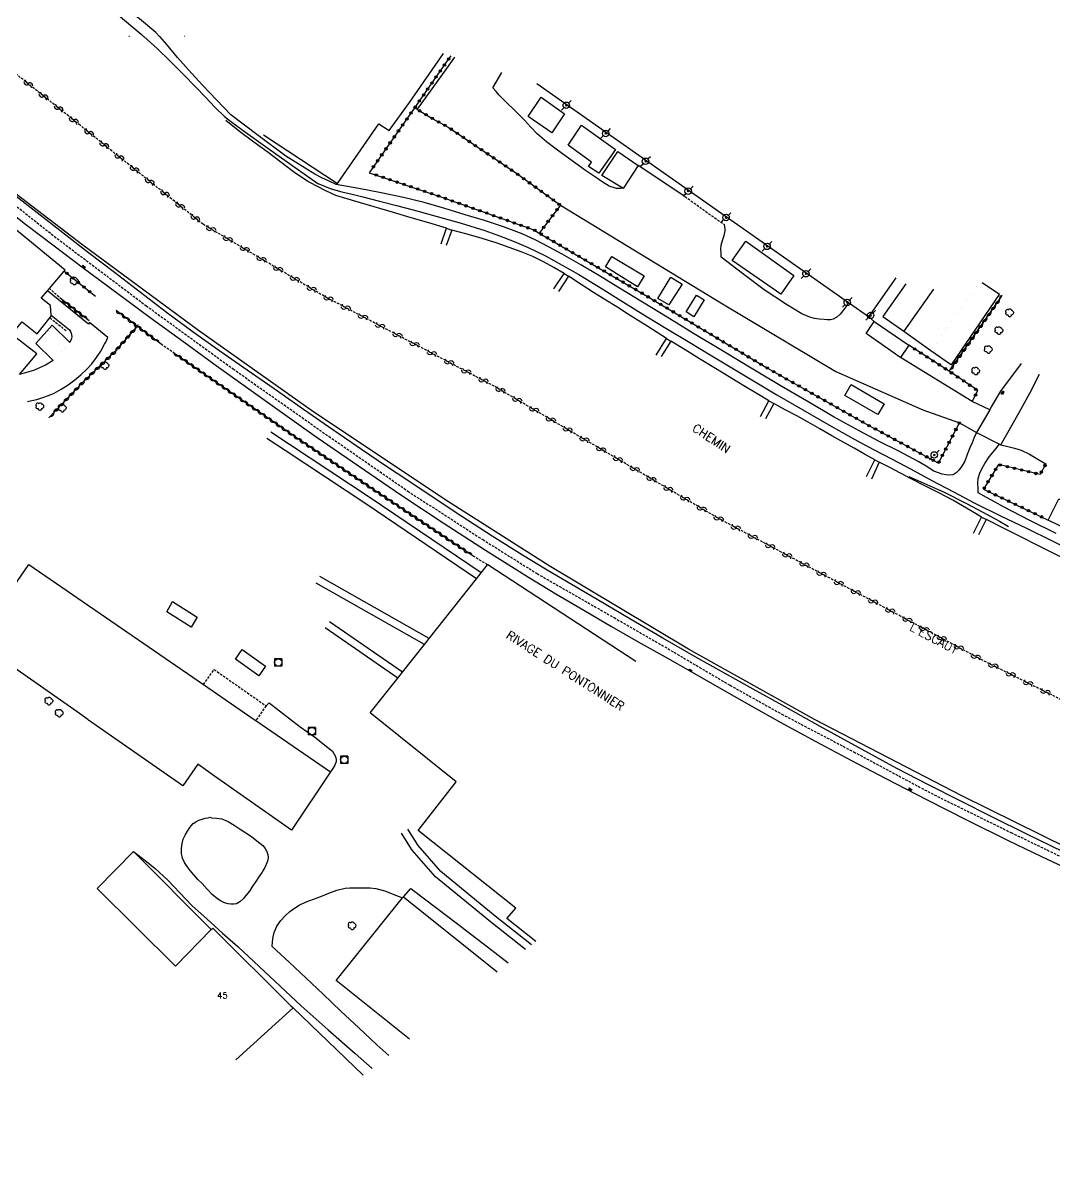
# Model space of a CAD drawing. Header units: millimetres. Extents: x 81006 to 82001, y 143028 to 144000.
# Drawn here: x 81597.7 to 81809.5, y 143440.1 to 143673.8 of the extents above; entities that cross this region are included whole.
import ezdxf
from ezdxf.enums import TextEntityAlignment as Align

# ---------------------------------------------------------------- set-up
doc = ezdxf.new("R2010")
doc.units = ezdxf.units.MM
doc.linetypes.add('DASHED', pattern=[0.75, 0.5, -0.25])
doc.layers.get('0').update_dxf_attribs({"linetype": 'CONTINUOUS'})
for name, color, linetype in [('W0001', 6, 'DASHED'), ('W0006', 2, 'CONTINUOUS'), ('W0008', 7, 'CONTINUOUS'), ('W0010', 4, 'CONTINUOUS'), ('W0017', 7, 'CONTINUOUS'), ('W0071', 7, 'CONTINUOUS'), ('W0101', 7, 'CONTINUOUS'), ('W0104', 1, 'CONTINUOUS'), ('W0105', 7, 'CONTINUOUS'), ('W0112', 1, 'DASHED'), ('W0300', 7, 'CONTINUOUS'), ('W0310', 3, 'CONTINUOUS'), ('W0323', 7, 'CONTINUOUS'), ('W0401', 7, 'CONTINUOUS'), ('W0420', 7, 'CONTINUOUS'), ('W0473', 7, 'CONTINUOUS'), ('W0500', 5, 'DASHED'), ('W0510', 5, 'CONTINUOUS'), ('W0511', 5, 'CONTINUOUS'), ('W0700', 7, 'CONTINUOUS'), ('W0985', 4, 'CONTINUOUS'), ('W0989', 7, 'CONTINUOUS'), ('W0991', 7, 'CONTINUOUS'), ('W1102', 7, 'CONTINUOUS')]:
    doc.layers.add(name, color=color, linetype=linetype)
doc.styles.get("Standard").update_dxf_attribs({"font": 'romans.shx', "width": 0.85})

# ---------------------------------------------------------------- blocks, each defined once
blk = doc.blocks.new('T401')
for p, q in [((-0.3, 0.3), (0, 0.3)), ((-0.3, -0.25), (-0.3, 0.3)), ((-0.3, 0.15), (0, 0.15)), ((-0.3, 0), (0, 0)), ((0, 0.3), (0, -0.25)), ((-0.3, -0.15), (0, -0.15)), ((-0.3, -0.25), (-0.3, -0.3)), ((-0.3, -0.3), (0, -0.3)), ((0, -0.3), (0, -0.25))]:
    blk.add_line(p, q)
blk = doc.blocks.new('T473')
for p, q in [((-0.166667, 0.166667), (0.166667, -0.166667)), ((-0.166667, -0.166667), (0.166667, 0.166667)), ((0.500001, 0.500001), (1.000002, 1.000002)), ((-1.000002, -1.000002), (-0.500001, -0.500001))]:
    blk.add_line(p, q)
blk.add_ellipse((0, 0), major_axis=(0.471405, 0.471405), ratio=1, start_param=5.4977871438, end_param=11.780972451)
blk = doc.blocks.new('T300')
for p, q in [((-0.8, 0.51), (-0.86, 0.34)), ((-0.86, 0.34), (-0.86, 0.17)), ((-0.86, 0.17), (-0.74, 0.06)), ((-0.69, 0.63), (-0.8, 0.51)), ((-0.8, -0.06), (-0.74, 0.06)), ((-0.74, 0.06), (-0.69, 0.11)), ((-0.57, 0.69), (-0.69, 0.63)), ((-0.46, 0.69), (-0.57, 0.69)), ((-0.29, 0.63), (-0.46, 0.69)), ((-0.29, 0.63), (-0.17, 0.74)), ((-0.23, 0.57), (-0.29, 0.63)), ((-0.17, 0.74), (-0.06, 0.8)), ((-0.06, 0.8), (0.06, 0.8)), ((0.06, 0.8), (0.23, 0.74)), ((0.23, 0.74), (0.34, 0.63)), ((0.34, 0.63), (0.4, 0.51)), ((0.46, 0.46), (0.34, 0.46)), ((0.4, 0.51), (0.4, 0.46)), ((0.57, 0.4), (0.46, 0.46)), ((0.57, 0.4), (0.69, 0.29)), ((0.69, 0.29), (0.74, 0.17)), ((0.74, 0.06), (0.69, -0.17)), ((0.74, 0.17), (0.74, 0.06)), ((-0.8, -0.17), (-0.8, -0.06)), ((-0.8, -0.23), (-0.8, -0.17)), ((-0.74, -0.34), (-0.8, -0.23)), ((-0.69, -0.4), (-0.74, -0.34)), ((-0.51, -0.46), (-0.69, -0.4)), ((-0.4, -0.46), (-0.51, -0.46)), ((-0.4, -0.46), (-0.34, -0.46)), ((-0.34, -0.46), (-0.34, -0.4)), ((-0.34, -0.51), (-0.34, -0.46)), ((-0.29, -0.63), (-0.34, -0.51)), ((-0.17, -0.74), (-0.29, -0.63)), ((-0.06, -0.8), (-0.17, -0.74)), ((0.06, -0.8), (-0.06, -0.8)), ((0.17, -0.74), (0.06, -0.8)), ((0.23, -0.69), (0.17, -0.74)), ((0.29, -0.46), (0.23, -0.46)), ((0.29, -0.63), (0.23, -0.69)), ((0.46, -0.4), (0.29, -0.46)), ((0.34, -0.51), (0.29, -0.63)), ((0.34, -0.51), (0.34, -0.46)), ((0.57, -0.34), (0.46, -0.4)), ((0.63, -0.29), (0.57, -0.34)), ((0.69, -0.17), (0.63, -0.29))]:
    blk.add_line(p, q)
blk = doc.blocks.new('t310o')
at = {"color": 0, "linetype": 'Continuous'}
for centre, start, end in [((-0.5, 0.38), 216.8699, 323.1304), ((0.5, -0.37), 36.8699, 143.1303)]:
    blk.add_arc(centre, 0.625, start, end, dxfattribs=at)
blk = doc.blocks.new('t323o')
at = {"color": 0, "linetype": 'Continuous'}
for radius in [0.25, 0.15]:
    blk.add_circle((0, 0), radius, dxfattribs=at)
blk = doc.blocks.new('t500o')
at = {"color": 0, "linetype": 'Continuous'}
for centre, start, end in [((-0.5, 0.625), 216.8699, 323.1301), ((0.5, -0.125), 36.8699, 143.1301), ((0.5, -0.625), 36.8699, 143.1301), ((-0.5, 0.125), 216.8699, 323.1301)]:
    blk.add_arc(centre, 0.625, start, end, dxfattribs=at)
blk = doc.blocks.new('T420')
for p, q in [((0.75, 0.75), (-0.75, 0.75)), ((-0.75, 0.75), (-0.75, -0.75)), ((0.75, 0.75), (0.75, -0.75)), ((0.75, -0.75), (-0.75, -0.75))]:
    blk.add_line(p, q)
blk.add_ellipse((0, 0), major_axis=(-0.53, 0.53), ratio=1, start_param=3.926991, end_param=10.210176)

msp = doc.modelspace()

# ---------------------------------------------------------------- linework, layer by layer
at = {"layer": 'W0001'}
msp.add_lwpolyline([(81554.17, 143671), (81566.82, 143659.95), (81584.17, 143645.8), (81604.16, 143629.92), (81623.02, 143615.66), (81640.88, 143602.67), (81660.51, 143588.82), (81676.76, 143577.55), (81692.14, 143567.6), (81703.32, 143560.6), (81719.11, 143551.55), (81729.51, 143545.57), (81742.94, 143537.65), (81753.54, 143531.73), (81768.34, 143523.97), (81784.87, 143515.13), (81800.62, 143507.4), (81822.78, 143496.7)], dxfattribs=at)
at = {"layer": 'W0006'}
msp.add_lwpolyline([(81784.7, 143619.05), (81778.59, 143610.4)], dxfattribs=at)
at = {"layer": 'W0006', "const_width": 0.003}
for points in [[(81784.2, 143606.45), (81794.02, 143620.34)], [(81607.34, 143608.11), (81603.96, 143604.4)]]:
    msp.add_lwpolyline(points, dxfattribs=at)
at = {"layer": 'W0008'}
for points in [[(81811.34, 143503.42), (81804.01, 143507), (81796.69, 143510.64), (81790.17, 143513.9), (81783.67, 143517.21), (81777.2, 143520.58), (81769.3, 143524.85), (81761.45, 143529.21), (81753.61, 143533.59), (81747.7, 143536.86), (81741.79, 143540.14), (81735.9, 143543.46), (81729.12, 143547.37), (81722.38, 143551.33), (81715.64, 143555.31), (81710.51, 143558.32), (81705.38, 143561.33), (81700.29, 143564.4), (81694.06, 143568.33), (81687.88, 143572.35), (81681.73, 143576.41), (81676.95, 143579.58), (81672.19, 143582.77), (81667.44, 143585.98), (81661.39, 143590.14), (81655.37, 143594.35), (81649.35, 143598.55), (81643.76, 143602.43), (81638.19, 143606.31), (81632.66, 143610.25), (81627.24, 143614.27), (81621.87, 143618.35), (81616.5, 143622.45), (81611.2, 143626.52), (81605.91, 143630.61), (81600.63, 143634.72), (81593.88, 143640)], [(81592.38, 143637.02), (81598.23, 143632.44), (81604.15, 143627.94), (81610.09, 143623.47), (81616.96, 143618.34), (81623.87, 143613.26), (81630.79, 143608.2), (81636.96, 143603.71), (81643.15, 143599.25), (81649.36, 143594.82), (81657.96, 143588.74), (81666.61, 143582.72), (81675.32, 143576.8), (81683.99, 143571.05), (81692.72, 143565.39), (81701.54, 143559.88), (81707.19, 143556.45), (81712.88, 143553.08), (81718.59, 143549.75), (81724.09, 143546.59), (81729.62, 143543.47), (81735.15, 143540.34), (81741.22, 143536.87), (81747.29, 143533.4), (81753.38, 143529.98), (81760.53, 143526.1), (81767.71, 143522.29), (81774.91, 143518.52), (81783.25, 143514.2), (81791.62, 143509.94), (81800.03, 143505.76), (81806.88, 143502.46), (81813.75, 143499.22)], [(81802.71, 143603.76), (81802.71, 143603.76), (81798.46, 143598.09), (81796.58, 143594.84), (81796.25, 143594.28), (81793.54, 143589.6)], [(81793.54, 143589.6), (81798.28, 143587.18), (81798.57, 143587.04), (81802.29, 143593.72), (81804.49, 143597.67), (81806.48, 143601.6), (81806.48, 143601.6), (81806.48, 143601.6)]]:
    msp.add_lwpolyline(points, dxfattribs=at)
at = {"layer": 'W0010'}
msp.add_lwpolyline([(81779.66, 143580.58), (81783.93, 143578.67), (81786.78, 143577.38), (81791.49, 143575.02), (81794.85, 143573.24), (81798.25, 143571.39), (81800.11, 143570.28)], dxfattribs=at)
at = {"layer": 'W0017'}
for points in [[(81686.38, 143666.72), (81684.74, 143664.39), (81678.67, 143656.02)], [(81720.93, 143639.78), (81720.49, 143639.75), (81720.05, 143639.73), (81719.63, 143639.73), (81718.11, 143640.21), (81716.69, 143641.14), (81715.3, 143642.1), (81713.25, 143643.43), (81711.25, 143644.85), (81709.28, 143646.31), (81707.25, 143647.81), (81705.26, 143649.36), (81703.35, 143650.99), (81702.03, 143652.31), (81700.76, 143653.68), (81699.48, 143655.03), (81698.38, 143656.09), (81697.27, 143657.14), (81696.19, 143658.21), (81695.54, 143658.94), (81694.89, 143659.68), (81694.24, 143660.41), (81696.06, 143663.6)], [(81733.64, 143638.1), (81724.05, 143644.45)], [(81708.1, 143636.32), (81741.36, 143616.04), (81764.68, 143602.15), (81782.55, 143594.23), (81790.03, 143591.56), (81793.54, 143589.6)], [(81597.05, 143601.49), (81600.6, 143605.74), (81588.65, 143614.97), (81572.04, 143628.22), (81569.5, 143625.24), (81569.17, 143625.52), (81569.58, 143632.05)], [(81767.28, 143616.28), (81766.91, 143615.7), (81766.53, 143615.12), (81766.11, 143614.58), (81765.52, 143613.9), (81764.87, 143613.28), (81764.14, 143612.86), (81763.54, 143612.76), (81762.9, 143612.76), (81762.26, 143612.79), (81761.27, 143612.88), (81760.28, 143613.05), (81759.31, 143613.29), (81757.65, 143613.98), (81756.07, 143614.92), (81754.52, 143615.9), (81749.92, 143618.94), (81745.51, 143622.29), (81741.11, 143625.63), (81741.09, 143626.44), (81741.07, 143627.26), (81741.11, 143628.06), (81741.38, 143629.07), (81741.76, 143630.06), (81741.94, 143631.07), (81741.91, 143631.48), (81741.84, 143631.9), (81741.78, 143632.32)], [(81598.69, 143595.97), (81599.56, 143596.15), (81600.57, 143596.4), (81601.78, 143596.78), (81602.97, 143597.21), (81604.13, 143597.71), (81605.61, 143598.49), (81607.02, 143599.4), (81608.37, 143600.4), (81609.61, 143601.43), (81610.78, 143602.54), (81611.86, 143603.73), (81612.84, 143604.98), (81613.73, 143606.32), (81614.51, 143607.72), (81614.72, 143608.19), (81614.93, 143608.66), (81615.14, 143609.14), (81611.43, 143612.2), (81611.21, 143611.89), (81602.79, 143618.73)], [(81779.04, 143620.17), (81774.29, 143613.42), (81778.59, 143610.4), (81784.2, 143606.45), (81788.41, 143603.48), (81798.25, 143617.97), (81794.68, 143620.34)], [(81607.34, 143608.11), (81603.7, 143611.63), (81600.35, 143607.87), (81603.9, 143604.47), (81603.96, 143604.4), (81602.37, 143603.44), (81599.9, 143602.37), (81597.05, 143601.49)], [(81603.54, 143613.68), (81607.32, 143610.67), (81607.48, 143610.33), (81607.64, 143610), (81607.73, 143609.67), (81607.74, 143609.3), (81607.67, 143608.92), (81607.56, 143608.56), (81607.49, 143608.41), (81607.34, 143608.11)], [(81796.25, 143594.28), (81792.69, 143595.97), (81777.91, 143605.04), (81777.82, 143605.1)], [(81798.57, 143587.04), (81799.97, 143586.71), (81801.38, 143586.38), (81802.74, 143585.95), (81804.46, 143585.13), (81806.12, 143584.14), (81807.78, 143583.14)], [(81647.65, 143533.42), (81648.29, 143534.07), (81650.4, 143532.42), (81652.51, 143530.77), (81654.63, 143529.14), (81656.24, 143528), (81657.87, 143526.88), (81659.4, 143525.65), (81660.36, 143524.89), (81661.28, 143524.1), (81661.87, 143523.14), (81661.96, 143522.77), (81662.02, 143522.38), (81662.03, 143522), (81661.8, 143521.27), (81661.35, 143520.57), (81660.9, 143519.88)], [(81620.45, 143503.48), (81621.94, 143502.34), (81623.43, 143501.2), (81624.88, 143500.03), (81627.48, 143497.58), (81629.94, 143494.98), (81632.44, 143492.43), (81635.56, 143489.56), (81638.74, 143486.75), (81641.9, 143483.92), (81646.24, 143479.88), (81650.54, 143475.81), (81654.88, 143471.78), (81660.38, 143466.84), (81665.94, 143461.97), (81669.43, 143458.93)], [(81672.85, 143461.58), (81670.41, 143463.76), (81666.7, 143467.23), (81663.03, 143470.72), (81659.35, 143474.21), (81655.88, 143477.47), (81652.4, 143480.73), (81648.92, 143483.98), (81649.01, 143484.96), (81649.1, 143485.93), (81649.3, 143486.87), (81649.88, 143488.14), (81650.7, 143489.32), (81651.64, 143490.38), (81652.51, 143491.15), (81653.47, 143491.83), (81654.47, 143492.45), (81655.89, 143493.14), (81657.39, 143493.7), (81658.9, 143494.24), (81660.54, 143494.92), (81662.2, 143495.58), (81663.9, 143495.98), (81664.83, 143496.04), (81665.78, 143496.03), (81666.72, 143496.01), (81667.88, 143496.01), (81669.04, 143496), (81670.18, 143495.9), (81672.05, 143495.42), (81673.87, 143494.69), (81675.7, 143493.96)], [(81675.89, 143494.2), (81677.38, 143495.92), (81685.26, 143489.91), (81693.14, 143483.89), (81697.38, 143480.59)]]:
    msp.add_lwpolyline(points, dxfattribs=at)
msp.add_lwpolyline([(81640.42, 143492.66), (81639.84, 143492.73), (81639.12, 143492.96), (81638.44, 143493.32), (81637.78, 143493.72), (81636.6, 143494.65), (81635.54, 143495.76), (81634.51, 143496.9), (81633.67, 143497.77), (81632.84, 143498.67), (81632.07, 143499.61), (81631.46, 143500.41), (81630.88, 143501.23), (81630.47, 143502.11), (81630.28, 143503.09), (81630.27, 143504.11), (81630.4, 143505.11), (81630.66, 143506), (81631.04, 143506.87), (81631.5, 143507.69), (81631.85, 143508.24), (81632.24, 143508.77), (81632.69, 143509.23), (81633.25, 143509.61), (81633.87, 143509.91), (81634.51, 143510.16), (81635.12, 143510.32), (81635.74, 143510.44), (81636.08, 143510.54), (81636.47, 143510.42), (81637.51, 143510.34), (81638.54, 143510.18), (81639.86, 143509.64), (81641.11, 143508.89), (81642.34, 143508.1), (81643.51, 143507.35), (81644.65, 143506.57), (81645.74, 143505.72), (81646.36, 143505.22), (81646.97, 143504.7), (81647.46, 143504.1), (81647.78, 143503.5), (81648.01, 143502.84), (81648.08, 143502.35), (81648.1, 143502.23), (81648.1, 143502.18), (81647.98, 143501.52), (81647.7, 143500.86), (81647.63, 143500.7), (81647.39, 143500.21), (81646.99, 143499.5), (81646.84, 143499.23), (81646.19, 143498.29), (81645.53, 143497.36), (81644.89, 143496.36), (81644.25, 143495.36), (81643.51, 143494.45), (81642.93, 143493.79), (81642.29, 143493.17), (81641.58, 143492.77), (81641.02, 143492.67)], close=True, dxfattribs=at)
at = {"layer": 'W0071'}
for points in [[(81625.75, 143671), (81625, 143671.81), (81621.67, 143674.62), (81618.12, 143677.2), (81614.61, 143679.83), (81610.78, 143682.98), (81607, 143686.19), (81605.74, 143687.24)], [(81604.59, 143685.76), (81608.14, 143682.9), (81611.69, 143680.03), (81615.22, 143677.14), (81618.61, 143674.31), (81621.98, 143671.45), (81622.48, 143671)], [(81622.48, 143671), (81622.55, 143670.94)], [(81622.55, 143670.94), (81625.26, 143668.51), (81627.98, 143665.89), (81630.64, 143663.21), (81633.28, 143660.52), (81635.2, 143658.48), (81637.1, 143656.44), (81639.12, 143654.54), (81640.38, 143653.56), (81641.68, 143652.62), (81642.98, 143651.69), (81648.05, 143648.03), (81653.15, 143644.42), (81658.26, 143640.8), (81659.18, 143640.42), (81660.11, 143640.03), (81661.05, 143639.67), (81663.18, 143639.04), (81665.36, 143638.55), (81667.54, 143638.05), (81670.98, 143637.16), (81674.43, 143636.26), (81677.86, 143635.33), (81682.8, 143634), (81687.72, 143632.63), (81692.59, 143631.08), (81695.59, 143630), (81698.57, 143628.86), (81701.5, 143627.61), (81705.02, 143625.88), (81708.47, 143624), (81711.88, 143622.05), (81716.49, 143619.28), (81721.04, 143616.4), (81725.6, 143613.54), (81730.12, 143610.8), (81734.67, 143608.1), (81739.21, 143605.38), (81743.65, 143602.7), (81748.08, 143600.01), (81752.53, 143597.35), (81757.85, 143594.23), (81763.2, 143591.15), (81768.59, 143588.15), (81772.38, 143586.11), (81776.2, 143584.11), (81780.01, 143582.1), (81784.4, 143579.76), (81788.79, 143577.41), (81793.2, 143575.11), (81798.48, 143572.49), (81803.79, 143569.93), (81809.1, 143567.37), (81815.81, 143564.05)], [(81625.81, 143670.94), (81625.75, 143671)], [(81640.39, 143654.9), (81637.48, 143657.95), (81634.57, 143661), (81631.7, 143664.09), (81629.49, 143666.69), (81627.31, 143669.32), (81625.81, 143670.94)], [(81793.54, 143589.6), (81793.09, 143588.54), (81792.63, 143587.48), (81792.17, 143586.42), (81791.65, 143585.06), (81791.13, 143583.71), (81790.42, 143582.5), (81789.93, 143581.88), (81789.38, 143581.3), (81788.77, 143580.91), (81788.05, 143580.81), (81787.26, 143580.89), (81786.49, 143581.03), (81784.79, 143581.67), (81783.18, 143582.67), (81781.58, 143583.67), (81777.58, 143585.73), (81773.56, 143587.76), (81769.57, 143589.85), (81764.32, 143592.78), (81759.11, 143595.81), (81753.93, 143598.87), (81747.64, 143602.6), (81741.38, 143606.38), (81735.12, 143610.17), (81730.04, 143613.27), (81724.97, 143616.38), (81719.88, 143619.46), (81716.1, 143621.77), (81712.31, 143624.06), (81708.46, 143626.26), (81705.76, 143627.71), (81703.03, 143629.13), (81700.25, 143630.42), (81696.42, 143631.89), (81692.49, 143633.16), (81688.55, 143634.36), (81684.35, 143635.64), (81680.12, 143636.84), (81675.86, 143637.92), (81671.29, 143638.88), (81666.69, 143639.71), (81662.08, 143640.53), (81660.6, 143641.24), (81659.11, 143641.95), (81657.64, 143642.69), (81651.68, 143646.4), (81646.04, 143650.65), (81640.39, 143654.9)], [(81809.9, 143568.83), (81804.47, 143571.53), (81799.09, 143574.33), (81797.36, 143575.27), (81795.63, 143576.22), (81793.9, 143577.18), (81793.86, 143578.18), (81793.82, 143579.19), (81793.91, 143580.17), (81794.23, 143581.23), (81794.71, 143582.26), (81795.25, 143583.25), (81796.17, 143584.61), (81797.23, 143585.9), (81798.28, 143587.18)]]:
    msp.add_lwpolyline(points, dxfattribs=at)
at = {"layer": 'W0101'}
for points in [[(81521.55, 143671), (81521.63, 143670.93), (81533.83, 143660.97), (81545.79, 143651.21), (81547.29, 143649.98), (81553.6, 143644.9), (81561.72, 143638.36), (81562.19, 143637.99), (81567.49, 143633.77), (81569.58, 143632.05), (81595.9, 143610.45), (81597.54, 143612.31), (81600.67, 143609.88), (81603.27, 143613.17), (81603.55, 143613.52), (81603.54, 143613.68), (81603.4, 143615.72), (81601.48, 143617.18), (81602.79, 143618.73), (81603.16, 143619.17), (81606.2, 143622.77), (81606.38, 143622.98)], [(81606.38, 143622.98), (81572.58, 143650.68), (81562.3, 143659.07), (81547.76, 143670.94), (81547.68, 143671)], [(81703.23, 143661.29), (81767.28, 143616.28), (81767.46, 143616.15), (81771.37, 143613.41), (81771.41, 143613.38), (81777.03, 143621.36)], [(81629.08, 143479.95), (81636.4, 143487.45), (81636.71, 143487.76), (81652.68, 143471.88), (81653.22, 143471.36)], [(81653.22, 143471.36), (81667.61, 143457.52)]]:
    msp.add_lwpolyline(points, dxfattribs=at)
at = {"layer": 'W0104'}
for points in [[(81647.11, 143650.76), (81662.33, 143640.8), (81670.82, 143653.05), (81672.95, 143651.63), (81677.08, 143657.44), (81684.11, 143667.45)], [(81703.07, 143484.99), (81697.12, 143489.74), (81698.92, 143491.85), (81678.88, 143507.83), (81686.69, 143517.84), (81669.03, 143531.99), (81674.71, 143539.15), (81675.66, 143540.35), (81680.18, 143546.04), (81681.14, 143547.25), (81690.89, 143559.55), (81691.85, 143560.76), (81693.15, 143562.4), (81693.18, 143562.44)], [(81693.18, 143562.44), (81723.58, 143542.59)], [(81629.08, 143479.95), (81613, 143495.87), (81620.45, 143503.48), (81636.4, 143487.45)], [(81677.13, 143464.9), (81662.05, 143476.96), (81675.7, 143493.96), (81675.89, 143494.2), (81695.08, 143478.8)]]:
    msp.add_lwpolyline(points, dxfattribs=at)
for points in [[(81706.32, 143651.2), (81701.51, 143654.54), (81704.18, 143658.5), (81708.95, 143655.09)], [(81716.02, 143642.86), (81713.87, 143644.29), (81714.45, 143645.17), (81709.66, 143648.63), (81712.46, 143652.75), (81719.41, 143647.73)], [(81720.97, 143639.75), (81720.93, 143639.78), (81716.63, 143642.44), (81719.92, 143647.31), (81724.07, 143644.47), (81724.05, 143644.45)], [(81753.35, 143618.01), (81743.35, 143624.95), (81746.21, 143628.89), (81756.06, 143621.86)], [(81723.95, 143619.53), (81717.35, 143623.63), (81718.67, 143625.78), (81725.27, 143621.79)], [(81730.35, 143615.8), (81728.09, 143617.11), (81730.78, 143621.53), (81733.07, 143620.1), (81730.35, 143615.8)], [(81735.52, 143613.35), (81733.93, 143614.38), (81736.04, 143617.84), (81737.63, 143616.89), (81735.52, 143613.35)], [(81777.91, 143605.04), (81777.82, 143605.1), (81770.88, 143609.97), (81772.53, 143612.4), (81772.56, 143612.43), (81779.62, 143607.54)], [(81773.3, 143593.3), (81766.54, 143597.17), (81767.84, 143599.49), (81774.56, 143595.51), (81773.3, 143593.3)], [(81830.08, 143560.97), (81808.28, 143571.61), (81810.44, 143575.98), (81832.27, 143565.36), (81830.08, 143560.97)], [(81652.86, 143507.91), (81637.06, 143518.97), (81633.67, 143521.47), (81630.57, 143517), (81611.22, 143530.5), (81611.08, 143530.6), (81608.84, 143532.17), (81588.28, 143546.58), (81591.39, 143550.65), (81590.92, 143550.9), (81598.96, 143562.45), (81634.79, 143537.83), (81645.23, 143530.65), (81645.57, 143530.42), (81660.9, 143519.88)], [(81632.27, 143549.62), (81627.27, 143552.78), (81628.44, 143554.85), (81633.51, 143551.62), (81632.27, 143549.62)], [(81646.2, 143539.62), (81641.4, 143543), (81642.74, 143545.01), (81647.54, 143541.56), (81646.2, 143539.62)]]:
    msp.add_lwpolyline(points, close=True, dxfattribs=at)
at = {"layer": 'W0105'}
for points in [[(81683.58, 143628.35), (81684.74, 143631.58), (81685.81, 143631.19), (81684.67, 143628.04)], [(81706.74, 143619.13), (81708.86, 143622.3), (81709.78, 143621.69), (81707.69, 143618.56)], [(81727.74, 143605.46), (81729.91, 143608.92), (81730.79, 143608.37), (81728.81, 143605.22)], [(81749.21, 143592.87), (81750.93, 143596.08), (81751.94, 143595.54), (81750.25, 143592.39)], [(81770.93, 143580.58), (81772.65, 143584), (81773.58, 143583.53), (81771.95, 143579.99)], [(81792.91, 143568.9), (81794.6, 143572.21), (81795.57, 143571.72), (81795.56, 143571.69), (81793.97, 143568.57)]]:
    msp.add_lwpolyline(points, dxfattribs=at)
at = {"layer": 'W0112'}
for points in [[(81733.64, 143638.1), (81741.78, 143632.32)], [(81605.7, 143616.93), (81603.16, 143619.17)], [(81603.27, 143613.17), (81606.8, 143610.38)], [(81628.94, 143605.79), (81626.1, 143607.77)], [(81693.15, 143562.4), (81690.34, 143564.1)], [(81693.15, 143562.4), (81693.1, 143562.43)], [(81634.79, 143537.83), (81637.02, 143540.89), (81647.65, 143533.42), (81645.57, 143530.42)]]:
    msp.add_lwpolyline(points, dxfattribs=at)
at = {"layer": 'W0310'}
for points in [[(81611.34, 143612.54), (81605.7, 143616.93)], [(81787.95, 143602.17), (81798.78, 143617.62)], [(81626.1, 143607.77), (81621.2, 143611.42), (81616.84, 143614.67)], [(81621.2, 143611.42), (81616.67, 143606.29), (81609.91, 143599.79), (81603.03, 143592.6)], [(81690.34, 143564.1), (81669.46, 143578.04), (81653.43, 143588.83), (81628.94, 143605.79)]]:
    msp.add_lwpolyline(points, dxfattribs=at)
at = {"layer": 'W0323'}
for points in [[(81630.93, 143670.94), (81630.86, 143671)], [(81685.59, 143666.98), (81685.14, 143666.35), (81678.16, 143656.33), (81668.85, 143642.97)], [(81678.16, 143656.33), (81678.67, 143656.02), (81681.75, 143654.15), (81685.04, 143652.36), (81699.15, 143642.79), (81708.1, 143636.32), (81703.77, 143630.58)], [(81668.85, 143642.97), (81683.51, 143638.04), (81702.67, 143631.23), (81703.77, 143630.58), (81726.01, 143617.54), (81750.64, 143602.8), (81770.66, 143591.47), (81785.73, 143583.3), (81789.28, 143590.17), (81790.03, 143591.56)], [(81606.2, 143622.77), (81612.61, 143617.61)], [(81772.53, 143612.4), (81771.37, 143613.41)], [(81792.69, 143595.97), (81793.8, 143598.21), (81787.95, 143602.17), (81787.8, 143602.27), (81779.62, 143607.54)], [(81807.78, 143583.14), (81806.59, 143580.97), (81798.06, 143583), (81795, 143577.96), (81808.28, 143571.61)]]:
    msp.add_lwpolyline(points, dxfattribs=at)
at = {"layer": 'W0500'}
msp.add_lwpolyline([(81963.48, 143440.05), (81951.23, 143449.75), (81929.76, 143469.66), (81893.67, 143490.67), (81852.54, 143513.76), (81794.52, 143542.94), (81740.29, 143572.1), (81694.52, 143599.1), (81659.58, 143617.6), (81634.73, 143632.38), (81609.46, 143652.72), (81586.77, 143670.94)], dxfattribs=at)
at = {"layer": 'W0510'}
for points in [[(81619.58, 143670.94), (81619.5, 143671)], [(81684.74, 143631.58), (81681.1, 143632.65), (81677.46, 143633.72), (81673.82, 143634.79), (81669.87, 143635.96), (81665.91, 143637.14), (81661.96, 143638.32), (81659.96, 143639.29), (81657.95, 143640.26), (81656, 143641.32), (81653.29, 143643.13), (81650.7, 143645.12), (81648.1, 143647.11), (81645.15, 143649.27), (81642.2, 143651.43), (81639.36, 143653.73)], [(81708.86, 143622.3), (81706.74, 143623.48), (81704.62, 143624.67), (81702.46, 143625.75), (81700.05, 143626.75), (81697.6, 143627.64), (81695.12, 143628.48), (81692.03, 143629.44), (81688.92, 143630.32), (81685.81, 143631.19)], [(81729.91, 143608.92), (81727.97, 143610.16), (81726.02, 143611.4), (81724.07, 143612.64), (81721.87, 143614.01), (81719.66, 143615.39), (81717.46, 143616.76), (81714.9, 143618.4), (81712.34, 143620.04), (81709.78, 143621.69)], [(81750.93, 143596.08), (81749.44, 143596.98), (81747.95, 143597.88), (81746.46, 143598.79), (81744.17, 143600.17), (81741.88, 143601.57), (81739.6, 143602.96), (81736.66, 143604.76), (81733.72, 143606.57), (81730.79, 143608.37)], [(81772.65, 143584), (81770.53, 143585.18), (81768.4, 143586.36), (81766.28, 143587.54), (81763.84, 143588.93), (81761.4, 143590.32), (81758.96, 143591.7), (81756.62, 143592.99), (81754.28, 143594.26), (81751.94, 143595.54)], [(81794.6, 143572.21), (81792.63, 143573.38), (81790.65, 143574.55), (81788.66, 143575.68), (81785.82, 143577.19), (81782.96, 143578.63), (81780.1, 143580.09), (81777.93, 143581.23), (81775.76, 143582.38), (81773.58, 143583.53)], [(81816.91, 143560.99), (81813.32, 143562.79), (81809.73, 143564.6), (81806.15, 143566.4), (81802.62, 143568.17), (81799.1, 143569.95), (81795.57, 143571.72)]]:
    msp.add_lwpolyline(points, dxfattribs=at)
at = {"layer": 'W0511'}
msp.add_lwpolyline([(81812.33, 143504.2), (81790.51, 143514.94), (81760.29, 143530.63), (81734.42, 143545.08), (81705.77, 143562.19), (81685.11, 143575.35), (81657.49, 143593.79), (81633.79, 143610.58), (81610.03, 143628.08), (81589.29, 143643.93), (81558, 143670.94)], dxfattribs=at)
at = {"layer": 'W0700'}
for points in [[(81690.89, 143559.55), (81668.15, 143574.92), (81651.61, 143585.87), (81647.79, 143588.39)], [(81691.85, 143560.76), (81669, 143576.19), (81652.46, 143587.15), (81648.62, 143589.67)], [(81681.14, 143547.25), (81658.69, 143559.98)], [(81680.18, 143546.04), (81657.94, 143558.65)], [(81675.66, 143540.35), (81660.67, 143550.7)], [(81674.71, 143539.15), (81659.8, 143549.44)], [(81700.94, 143483.34), (81693.74, 143489.04), (81682.48, 143498.32), (81677.65, 143503.79), (81675.48, 143507.29)], [(81702.18, 143484.31), (81694.7, 143490.23), (81683.55, 143499.42), (81678.88, 143504.71), (81676.77, 143508.09)]]:
    msp.add_lwpolyline(points, dxfattribs=at)
at = {"layer": 'W1102'}
msp.add_lwpolyline([(81641.47, 143460.66), (81653.22, 143471.36)], dxfattribs=at)

# ---------------------------------------------------------------- block references
at = {"layer": 'W0300'}
for p in [(81608.3, 143620.71), (81800.38, 143614.18), (81798.18, 143610.52), (81796.02, 143606.64), (81614.61, 143603.32), (81793.43, 143602.22), (81601.23, 143594.92), (81605.84, 143594.61), (81603.11, 143534.4), (81605.21, 143531.91), (81665.36, 143488.22)]:
    msp.add_blockref('T300', p, dxfattribs=at)
at = {"layer": 'W0310'}
for p, rotation in [((81606.6, 143616.23), 142.0581683712451), ((81607.79, 143615.31), 142.0581683712451), ((81797.42, 143615.68), 54.97017574966998), ((81798.28, 143616.91), 54.97017574966998), ((81608.97, 143614.38), 142.0581683712451), ((81610.15, 143613.46), 142.0581683712451), ((81617.68, 143614.04), 143.2839359581315), ((81618.88, 143613.15), 143.2839359581315), ((81795.7, 143613.22), 54.97017574966998), ((81796.56, 143614.45), 54.97017574966998), ((81620.09, 143612.25), 143.2839359581315), ((81620.76, 143610.91), 228.5076326608917), ((81621.29, 143611.35), 143.282100102451), ((81793.98, 143610.76), 54.97017574966998), ((81794.84, 143611.99), 54.97017574966998), ((81618.77, 143608.67), 228.5076326608917), ((81619.76, 143609.79), 228.5076326608917), ((81622.49, 143610.46), 143.282100102451), ((81623.69, 143609.56), 143.282100102451), ((81624.89, 143608.66), 143.282100102451), ((81792.26, 143608.31), 54.97017574966998), ((81793.12, 143609.54), 54.97017574966998), ((81616.78, 143606.42), 228.5076326608917), ((81617.77, 143607.54), 228.5076326608917), ((81790.53, 143605.85), 54.97017574966998), ((81791.39, 143607.08), 54.97017574966998), ((81614.63, 143604.33), 223.9110877942082), ((81615.71, 143605.37), 223.9110877942082), ((81629.53, 143605.38), 145.2954818498772), ((81630.76, 143604.53), 145.2954818498772), ((81631.99, 143603.67), 145.2954818498772), ((81788.81, 143603.4), 54.97017574966998), ((81789.67, 143604.62), 54.97017574966998), ((81611.39, 143601.21), 223.9110877942082), ((81612.47, 143602.25), 223.9110877942082), ((81613.55, 143603.29), 223.9110877942082), ((81633.23, 143602.82), 145.2954818498772), ((81634.46, 143601.96), 145.2954818498772), ((81609.25, 143599.1), 226.2847052982129), ((81610.31, 143600.17), 223.9110877942082), ((81635.69, 143601.11), 145.2954818498772), ((81636.93, 143600.26), 145.2954818498772), ((81638.16, 143599.4), 145.2954818498772), ((81607.18, 143596.93), 226.2847052982129), ((81608.22, 143598.02), 226.2847052982129), ((81639.39, 143598.55), 145.2954818498772), ((81640.63, 143597.69), 145.2954818498772), ((81641.86, 143596.84), 145.2954818498772), ((81605.11, 143594.76), 226.2847052982129), ((81606.14, 143595.85), 226.2847052982129), ((81643.09, 143595.99), 145.2954818498772), ((81644.33, 143595.13), 145.2954818498772), ((81645.56, 143594.28), 145.2954818498772), ((81604.07, 143593.68), 226.2847052982129), ((81646.79, 143593.42), 145.2954818498772), ((81648.02, 143592.57), 145.2954818498772), ((81649.26, 143591.72), 145.2954818498772), ((81650.49, 143590.86), 145.2954818498772), ((81651.72, 143590.01), 145.2954818498772), ((81652.96, 143589.15), 145.2954818498772), ((81654.2, 143588.31), 146.0722602625165), ((81655.44, 143587.47), 146.0722602625165), ((81656.69, 143586.64), 146.0722602625165), ((81657.93, 143585.8), 146.0722602625165), ((81659.18, 143584.96), 146.0722602625165), ((81660.42, 143584.12), 146.0722602625165), ((81661.67, 143583.29), 146.0722602625165), ((81662.91, 143582.45), 146.0722602625165), ((81664.15, 143581.61), 146.0722602625165), ((81665.4, 143580.77), 146.0722602625165), ((81666.64, 143579.94), 146.0722602625165), ((81667.89, 143579.1), 146.0722602625165), ((81667.89, 143579.1), 146.0722602630129), ((81669.13, 143578.26), 146.0722602625165), ((81669.13, 143578.26), 146.0722602630129), ((81670.38, 143577.43), 146.2643501083768), ((81670.38, 143577.43), 146.2643501079103), ((81671.63, 143576.6), 146.2643501083768), ((81671.63, 143576.6), 146.2643501079103), ((81672.87, 143575.76), 146.2643501083768), ((81672.87, 143575.76), 146.2643501079103), ((81674.12, 143574.93), 146.2643501083768), ((81674.12, 143574.93), 146.2643501079103), ((81675.37, 143574.1), 146.2643501083768), ((81675.37, 143574.1), 146.2643501079103), ((81676.62, 143573.26), 146.2643501083768), ((81676.62, 143573.26), 146.2643501079103), ((81677.86, 143572.43), 146.2643501083768), ((81677.86, 143572.43), 146.2643501079103), ((81679.11, 143571.6), 146.2643501083768), ((81679.11, 143571.6), 146.2643501079103), ((81680.36, 143570.76), 146.2643501083768), ((81680.36, 143570.76), 146.2643501079103), ((81681.61, 143569.93), 146.2643501083768), ((81681.61, 143569.93), 146.2643501079103), ((81682.85, 143569.1), 146.2643501083768), ((81682.85, 143569.1), 146.2643501079103), ((81684.1, 143568.27), 146.2643501083768), ((81684.1, 143568.27), 146.2643501079103), ((81685.35, 143567.43), 146.2643501083768), ((81685.35, 143567.43), 146.2643501079103), ((81686.6, 143566.6), 146.2643501083768), ((81686.6, 143566.6), 146.2643501079103), ((81687.84, 143565.77), 146.2643501083768), ((81687.84, 143565.77), 146.2643501079103), ((81689.09, 143564.93), 146.2643501083768), ((81689.09, 143564.93), 146.2643501079103)]:
    msp.add_blockref('t310o', p, dxfattribs=dict(at, rotation=rotation))
at = {"layer": 'W0323'}
for p, rotation in [((81684.29, 143665.12), 235.1298029479172), ((81685.15, 143666.35), 234.7559741234525), ((81682.57, 143662.66), 235.1298029479172), ((81683.43, 143663.89), 235.1298029479172), ((81680.86, 143660.2), 235.1298029479172), ((81681.71, 143661.43), 235.1298029479172), ((81680, 143658.97), 235.1298029479172), ((81678.28, 143656.5), 235.1298029479172), ((81679.14, 143657.73), 235.1298029479172), ((81679.2, 143655.69), 328.7498624163413), ((81676.57, 143654.04), 235.1328076384011), ((81677.43, 143655.27), 235.1328076384011), ((81680.49, 143654.91), 328.7498624163413), ((81681.77, 143654.14), 331.5358084403096), ((81683.09, 143653.42), 331.5358084403096), ((81674.85, 143651.58), 235.1328076384011), ((81675.71, 143652.81), 235.1328076384011), ((81684.41, 143652.71), 331.5358084403096), ((81685.69, 143651.93), 325.8251056324814), ((81686.93, 143651.08), 325.8251056324814), ((81673.14, 143649.12), 235.1328076384011), ((81674, 143650.35), 235.1328076384011), ((81688.17, 143650.24), 325.8251056324814), ((81689.41, 143649.4), 325.8251056324814), ((81690.65, 143648.56), 325.8251056324814), ((81671.42, 143646.66), 235.1328076384011), ((81672.28, 143647.89), 235.1328076384011), ((81691.89, 143647.71), 325.8251056324814), ((81693.13, 143646.87), 325.8251056324814), ((81669.71, 143644.2), 235.1328076384011), ((81670.57, 143645.43), 235.1328076384011), ((81694.37, 143646.03), 325.8251056324814), ((81695.61, 143645.19), 325.8251056324814), ((81696.85, 143644.34), 325.8251056324814), ((81670.27, 143642.49), 341.4268086534843), ((81671.7, 143642.01), 341.4268086534843), ((81673.12, 143641.53), 341.4268086534843), ((81698.1, 143643.5), 325.8251056324814), ((81699.33, 143642.65), 324.1534660807491), ((81700.55, 143641.77), 324.1534660807491), ((81674.54, 143641.05), 341.4268086534843), ((81675.96, 143640.58), 341.4268086534843), ((81677.38, 143640.1), 341.4268086534843), ((81678.81, 143639.62), 341.4268086534843), ((81680.23, 143639.14), 341.4268086534843), ((81701.76, 143640.9), 324.1534660807491), ((81702.98, 143640.02), 324.1534660807491), ((81704.2, 143639.14), 324.1534660807491), ((81681.65, 143638.67), 341.4268086534843), ((81683.07, 143638.19), 341.4268086534843), ((81684.49, 143637.69), 340.4153679859964), ((81685.9, 143637.19), 340.4153679859964), ((81705.41, 143638.26), 324.1534660807491), ((81706.63, 143637.38), 324.1534660807491), ((81687.31, 143636.69), 340.4153679859964), ((81688.73, 143636.18), 340.4153679859964), ((81690.14, 143635.68), 340.4153679859964), ((81691.55, 143635.18), 340.4153679859964), ((81692.97, 143634.68), 340.4153679859964), ((81707.38, 143635.37), 233.0519928068122), ((81707.84, 143636.5), 324.1534660807491), ((81694.38, 143634.17), 340.4153679859964), ((81695.79, 143633.67), 340.4153679859964), ((81697.21, 143633.17), 340.4153679859964), ((81698.62, 143632.67), 340.4153679859964), ((81700.03, 143632.16), 340.4153679859964), ((81705.58, 143632.97), 233.0519928068122), ((81706.48, 143634.17), 233.0519928068122), ((81701.45, 143631.66), 340.4153679859964), ((81702.84, 143631.12), 329.6407844865597), ((81704.14, 143630.36), 329.6214691711788), ((81704.68, 143631.77), 233.0519928068122), ((81705.43, 143629.61), 329.6214691711788), ((81706.72, 143628.85), 329.6214691711788), ((81708.02, 143628.09), 329.6214691711788), ((81709.31, 143627.33), 329.6214691711788), ((81710.61, 143626.57), 329.6214691711788), ((81711.9, 143625.81), 329.6214691711788), ((81713.2, 143625.05), 329.6214691711788), ((81714.49, 143624.3), 329.6214691711788), ((81715.78, 143623.54), 329.6214691711788), ((81717.08, 143622.78), 329.6214691711788), ((81606.77, 143622.31), 321.133517531657), ((81607.94, 143621.37), 321.133517531657), ((81609.1, 143620.43), 321.133517531657), ((81718.37, 143622.02), 329.6214691711788), ((81719.67, 143621.26), 329.6214691711788), ((81720.96, 143620.5), 329.6214691711788), ((81610.27, 143619.49), 321.133517531657), ((81611.44, 143618.55), 321.133517531657), ((81722.25, 143619.74), 329.6214691711788), ((81723.55, 143618.99), 329.6214691711788), ((81724.84, 143618.23), 329.6214691711788), ((81726.13, 143617.47), 329.1009488446617), ((81727.42, 143616.7), 329.1009488446617), ((81728.71, 143615.93), 329.1009488446617), ((81730, 143615.16), 329.1009488446617), ((81731.28, 143614.39), 329.1009488446617), ((81732.57, 143613.62), 329.1009488446617), ((81771.4, 143613.38), 138.9578839568907), ((81733.86, 143612.85), 329.1009488446617), ((81735.14, 143612.08), 329.1009488446617), ((81736.43, 143611.3), 329.1009488446617), ((81737.72, 143610.53), 329.1009488446617), ((81739.01, 143609.76), 329.1009488446617), ((81740.29, 143608.99), 329.1009488446617), ((81741.58, 143608.22), 329.1009488446617), ((81742.87, 143607.45), 329.1009488446617), ((81744.15, 143606.68), 329.1009488446617), ((81780.85, 143606.74), 147.237189597484), ((81745.44, 143605.91), 329.1009488446617), ((81746.73, 143605.14), 329.1009488446617), ((81748.02, 143604.37), 329.1009488446617), ((81782.11, 143605.93), 147.237189597484), ((81783.38, 143605.12), 147.237189597484), ((81784.64, 143604.31), 147.237189597484), ((81749.3, 143603.6), 329.1009488446617), ((81750.59, 143602.83), 329.1009488446617), ((81751.89, 143602.09), 330.4911185735665), ((81785.9, 143603.5), 147.237189597484), ((81787.16, 143602.69), 147.237189597484), ((81788.41, 143601.86), 145.9002658531755), ((81753.2, 143601.35), 330.4911185735665), ((81754.51, 143600.61), 330.4911185735665), ((81755.81, 143599.88), 330.4911185735665), ((81789.65, 143601.02), 145.9002658531755), ((81790.89, 143600.17), 145.9002658531755), ((81757.12, 143599.14), 330.4911185735665), ((81758.42, 143598.4), 330.4911185735665), ((81759.73, 143597.66), 330.4911185735665), ((81792.14, 143599.33), 145.9002658531755), ((81793.35, 143597.32), 63.63011117511999), ((81793.38, 143598.49), 145.9002658531755), ((81761.03, 143596.92), 330.4911185735665), ((81762.34, 143596.18), 330.4911185735665), ((81763.64, 143595.44), 330.4911185735665), ((81764.95, 143594.7), 330.4911185735665), ((81766.25, 143593.96), 330.4911185735665), ((81767.56, 143593.23), 330.4911185735665), ((81768.87, 143592.49), 330.4911185735665), ((81770.17, 143591.75), 330.4911185735665), ((81771.48, 143591.02), 331.5301291166735), ((81772.8, 143590.31), 331.5301291166735), ((81789.31, 143590.22), 61.70665093570301), ((81790.02, 143591.55), 61.70665093570301), ((81774.12, 143589.59), 331.5301291166735), ((81775.44, 143588.88), 331.5301291166735), ((81776.76, 143588.16), 331.5301291166735), ((81788.62, 143588.89), 62.65012422004892), ((81778.08, 143587.45), 331.5301291166735), ((81779.4, 143586.73), 331.5301291166735), ((81780.71, 143586.02), 331.5301291166735), ((81787.24, 143586.23), 62.65012422004892), ((81787.93, 143587.56), 62.65012422004892), ((81782.03, 143585.3), 331.5301291166735), ((81783.35, 143584.59), 331.5301291166735), ((81784.67, 143583.87), 331.5301291166735), ((81785.86, 143583.56), 62.65012422004892), ((81786.55, 143584.9), 62.65012422004892), ((81796.7, 143580.76), 238.7715343548652), ((81797.47, 143582.04), 238.7715343548652), ((81798.42, 143582.92), 166.6196050279167), ((81799.88, 143582.57), 166.6196050279167), ((81801.34, 143582.22), 166.6196050279167), ((81802.8, 143581.88), 166.6196050279167), ((81804.26, 143581.53), 166.6196050279167), ((81805.72, 143581.18), 166.6196050279167), ((81806.88, 143581.5), 241.3322501177455), ((81807.6, 143582.82), 241.3322501177455), ((81795.92, 143579.48), 238.7715343548652), ((81795.14, 143578.19), 238.7715343548652), ((81796.1, 143577.43), 334.4740759412845), ((81797.45, 143576.78), 334.4740759412845), ((81798.81, 143576.14), 334.4740759412845), ((81800.16, 143575.49), 334.4740759412845), ((81801.51, 143574.84), 334.4740759412845), ((81802.87, 143574.2), 334.4740759412845), ((81804.22, 143573.55), 334.4740759412845), ((81805.57, 143572.91), 334.4740759412845), ((81806.93, 143572.26), 334.4740759412845)]:
    msp.add_blockref('t323o', p, dxfattribs=dict(at, rotation=rotation))
at = {"layer": 'W0401'}
for p, rotation in [((81610.11, 143623.51), 233.045265821357), ((81798.79, 143597.83), 149.9501815866007), ((81734.71, 143540.59), 240.5316585856896), ((81779.88, 143516.12), 242.6163006222692)]:
    msp.add_blockref('T401', p, dxfattribs=dict(at, rotation=rotation))
at = {"layer": 'W0420'}
for p in [(81650.16, 143542.36), (81657.04, 143528.23), (81663.71, 143522.32)]:
    msp.add_blockref('T420', p, dxfattribs=at)
at = {"layer": 'W0473'}
for p in [(81709.31, 143656.83), (81717.4, 143651.05), (81725.58, 143645.33), (81734.33, 143639.2), (81742.11, 143633.77), (81750.54, 143627.85), (81758.53, 143622.23), (81767.01, 143616.33), (81771.81, 143613.66), (81784.87, 143584.99)]:
    msp.add_blockref('T473', p, dxfattribs=at)
at = {"layer": 'W0500'}
for p, rotation in [((81598.84, 143661.24), 141.2316421979369), ((81601.95, 143658.74), 141.2316421979369), ((81605.07, 143656.23), 141.2316421979369), ((81608.19, 143653.73), 141.2316421979369), ((81611.31, 143651.22), 141.1763496865256), ((81614.43, 143648.72), 141.1763496865256), ((81617.54, 143646.21), 141.1763496865256), ((81620.66, 143643.7), 141.1763496865256), ((81623.77, 143641.19), 141.1763496865256), ((81626.89, 143638.69), 141.1763496865256), ((81630.01, 143636.18), 141.1763496865256), ((81633.12, 143633.67), 141.1763496865256), ((81636.4, 143631.39), 149.2615660333891), ((81639.83, 143629.34), 149.2615660333891), ((81643.27, 143627.3), 149.2615660333891), ((81646.71, 143625.25), 149.2615660333891), ((81650.15, 143623.21), 149.2615660333891), ((81653.59, 143621.16), 149.2615660333891), ((81657.02, 143619.12), 149.2615660333891), ((81660.49, 143617.12), 152.1035577560686), ((81664.02, 143615.25), 152.1035577560686), ((81667.56, 143613.38), 152.1035577560686), ((81671.09, 143611.51), 152.1035577560686), ((81674.63, 143609.63), 152.1035577560686), ((81678.16, 143607.76), 152.1035577560686), ((81681.7, 143605.89), 152.1035577560686), ((81685.23, 143604.02), 152.1035577560686), ((81688.77, 143602.15), 152.1035577560686), ((81692.3, 143600.28), 152.1035577560686), ((81695.81, 143598.34), 149.4606023201157), ((81699.25, 143596.31), 149.4606023201157), ((81702.7, 143594.28), 149.4606023201157), ((81706.14, 143592.25), 149.4606023201157), ((81709.59, 143590.21), 149.4606023201157), ((81713.03, 143588.18), 149.4606023201157), ((81716.48, 143586.15), 149.4606023201157), ((81719.92, 143584.12), 149.4606023201157), ((81723.37, 143582.08), 149.4606023201157), ((81726.81, 143580.05), 149.4606023201157), ((81730.26, 143578.02), 149.4606023201157), ((81733.7, 143575.99), 149.4606023201157), ((81737.15, 143573.95), 149.4606023201157), ((81740.6, 143571.93), 151.73151040645), ((81744.12, 143570.04), 151.73151040645), ((81747.64, 143568.15), 151.73151040645), ((81751.17, 143566.25), 151.73151040645), ((81754.69, 143564.36), 151.73151040645), ((81758.21, 143562.46), 151.73151040645), ((81761.74, 143560.57), 151.73151040645), ((81765.26, 143558.67), 151.73151040645), ((81768.78, 143556.78), 151.73151040645), ((81772.31, 143554.88), 151.73151040645), ((81775.83, 143552.99), 151.73151040645), ((81779.35, 143551.1), 151.73151040645), ((81782.87, 143549.2), 151.73151040645), ((81786.4, 143547.31), 151.73151040645), ((81789.92, 143545.41), 151.73151040645), ((81793.44, 143543.52), 151.73151040645), ((81797, 143541.69), 153.3055330384928), ((81800.57, 143539.89), 153.3055330384928), ((81804.15, 143538.1), 153.3055330384928), ((81807.72, 143536.3), 153.3055330384928)]:
    msp.add_blockref('t500o', p, dxfattribs=dict(at, rotation=rotation))

# ---------------------------------------------------------------- texts
at = {"layer": 'W0985'}
msp.add_text("L'ESCAUT", height=1.75, rotation=331.773, dxfattribs=at).set_placement((81784.81, 143547.3), align=Align.MIDDLE_CENTER)
at = {"layer": 'W0989'}
for s, rotation, p in [('CHEMIN', 326.421, (81739.11, 143588.39)), ('RIVAGE DU PONTONNIER', 327.4339, (81709.13, 143540.66))]:
    msp.add_text(s, height=1.75, rotation=rotation, dxfattribs=at).set_placement(p, align=Align.MIDDLE_CENTER)
at = {"layer": 'W0991'}
msp.add_text('45', height=1.25, dxfattribs=at).set_placement((81638.68, 143473.93), align=Align.MIDDLE_CENTER)

doc.saveas('drawing.dxf')
